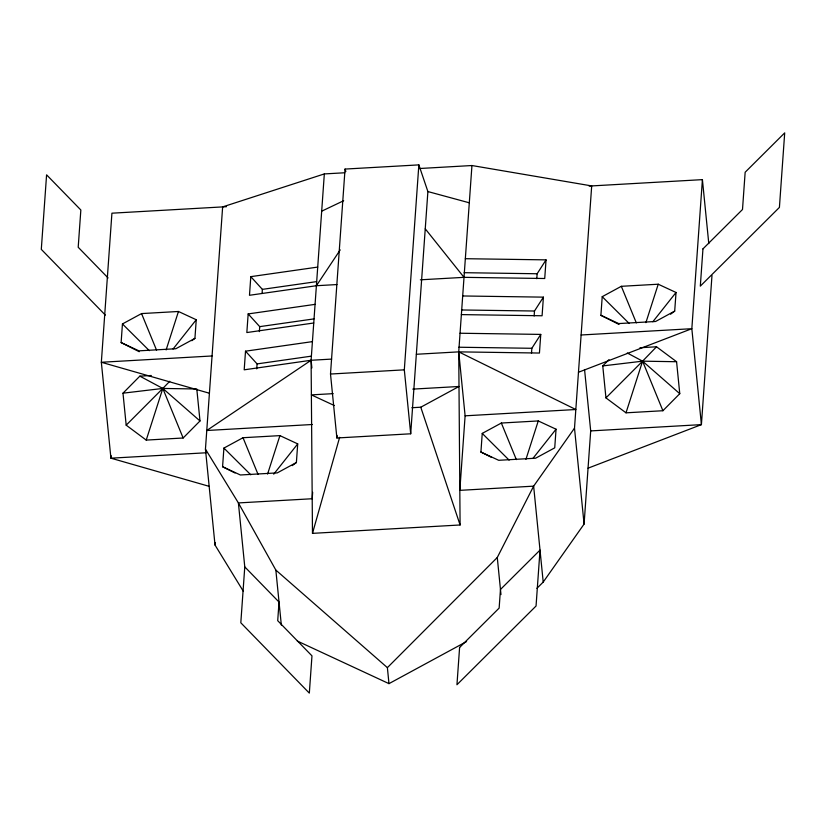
<?xml version="1.0" encoding="UTF-8"?>
<svg xmlns="http://www.w3.org/2000/svg" width="826" height="826" viewBox="0 0 826 826"><rect width="100%" height="100%" fill="white"/><g stroke="black" fill="none" stroke-linecap="round" stroke-linejoin="round"><path stroke-width="1.24" d="M111.097 455.611L110.921 458.182L209.164 486.338M139.233 351.711L121.123 342.573L122.444 323.947L141.556 313.581L178.457 311.485L196.247 319.745L194.926 338.381L191.828 340.704M243.257 591.168L215.028 545.057L205.447 449.137L222.638 206.903L324.329 173.925L344.865 172.758M215.028 545.057L215.204 542.568M235.038 472.999L222.576 466.721L223.908 448.084L243.02 437.718L279.921 435.622L297.711 443.892L296.389 462.519L292.259 465.616M312.424 341.623L245.518 351.184L244.197 369.821L311.103 360.26L331.649 359.093M315.067 304.36L248.161 313.921L246.84 332.548L313.746 322.997M317.721 267.087L250.805 276.648L249.483 295.285L316.399 285.724L336.936 284.557M256.731 368.871L257.082 363.905L245.518 351.184M259.374 331.608L259.725 326.642L248.161 313.921M262.1 293.096L262.369 289.368L250.805 276.648M244.775 566.884L240.81 622.783L309.327 693.117L311.97 655.854L277.712 620.687L279.033 602.051L244.775 566.884L238.394 502.931L205.447 449.137M324.329 173.925L311.103 360.26L312.476 533.359L460.092 524.975L458.729 351.866L471.945 165.53L591.695 185.922L574.504 428.157L584.085 524.076L543.209 582.082L536.921 588.339M312.662 492.317L312.197 498.739L238.394 502.931L275.843 570.074L387.384 667.645L388.974 683.639L466.556 641.565M330.503 374.033L345.051 169.072L418.854 164.88L427.889 191.56L410.698 433.795L336.884 437.986L330.503 374.033L404.317 369.841L418.854 164.88M336.884 437.986L337.07 435.426M416.366 354.271L458.729 351.866L465.11 415.819L459.824 490.355L533.637 486.153L574.504 428.157M480.918 452.039L482.239 433.402L501.351 423.036L538.263 420.94L556.053 429.21L554.731 447.837L535.62 458.203L498.708 460.299L480.918 452.039L491.109 457.17M531.5 353.26L531.851 348.293L540.762 334.406L460.051 333.239M534.143 315.997L534.494 311.02L543.405 297.143L462.694 295.966M536.786 278.723L537.137 273.757L546.048 259.87L465.337 258.703M540.762 334.406L539.44 353.043L458.729 351.866L575.825 409.52L465.11 415.819M543.405 297.143L542.083 315.769L461.373 314.603M546.048 259.87L544.726 278.507L464.016 277.34L420.372 279.818M584.085 524.076L590.693 430.914L584.56 369.521M619.004 324.442L600.894 315.305L602.216 296.679L621.328 286.312L658.229 284.216L676.029 292.476L674.697 311.113L670.567 314.21M589.124 186.067L702.41 179.634L691.837 328.696L701.408 424.626L588.05 468.177M711.981 275.554L701.408 424.626L590.693 430.914M312.476 533.359L339.651 437.284M166.119 349.925L178.457 311.485M151.303 375.5L139.842 376.15L122.991 393.186L126.182 425.163L146.223 440.093L162.815 388.437L169.784 381.251M267.583 474.062L279.921 435.622M525.925 459.38L538.263 420.94M645.891 322.656L658.229 284.216M626.005 412.824L642.587 361.168L656.525 346.786L676.577 361.726L679.767 393.692L662.906 410.728L626.005 412.824L605.954 397.895L602.763 365.918L608.968 359.64M387.384 667.645L497.273 557.498L533.637 486.153L543.209 582.082M316.399 285.724L340.219 249.886M173.068 349.006L196.247 319.745M273.736 474.165L297.711 443.892M532.873 458.471L556.053 429.21M652.839 321.748L676.029 292.476M146.223 440.093L183.135 437.997L199.995 420.961L196.794 388.994L162.815 388.437L122.991 393.186M126.182 425.163L162.815 388.437L199.995 420.961M605.954 397.895L642.587 361.168L676.577 361.726M194.926 338.381L175.814 348.748L138.913 350.844L121.123 342.573M296.389 462.519L277.278 472.885L240.376 474.981L222.576 466.721M411.864 407.724L420.775 407.218L458.998 386.485L412.793 389.118M674.697 311.113L655.586 321.479L618.684 323.575L600.894 315.305M321.686 211.188L343.668 200.718M578.468 372.258L691.837 328.696L581.112 334.995M262.369 289.368L316.657 281.614M259.725 326.642L314.014 318.888M257.082 363.905L311.371 356.151M602.763 365.918L642.587 361.168L679.767 393.692M419.319 168.525L471.945 165.53M226.489 206.686L111.923 213.191L101.34 362.263L110.921 458.182L206.19 452.772M212.065 355.965L101.34 362.263L209.412 393.238M639.974 347.725L656.525 346.786M333.198 393.641L311.381 394.88L334.334 405.545M312.342 424.502L206.768 430.501L311.103 360.26L311.877 367.931M464.119 272.694L537.137 273.757M461.476 309.967L534.494 311.02M458.833 347.23L531.851 348.293M427.889 191.56L469.302 202.804M297.308 641.038L388.974 683.639M627.275 352.981L642.587 361.168L662.906 410.728M139.842 376.15L162.815 388.437L183.135 437.997M602.216 296.679L629.102 323.4M482.239 433.402L509.126 460.123M122.444 323.947L149.33 350.668M223.908 448.084L250.794 474.805M108.072 277.928L78.202 247.263L80.845 210L46.586 174.833L41.3 249.359L105.377 315.129M425.245 228.823L464.016 277.34M621.328 286.312L636.33 322.894M501.351 423.036L516.353 459.617M243.02 437.718L258.011 474.3M141.556 313.581L156.558 350.162M345.051 169.072L345.867 171.498M420.775 407.218L460.092 524.975M702.41 179.634L708.791 243.577M497.273 557.498L500.979 594.586M404.317 369.841L410.698 433.795M275.843 570.074L281.336 625.075M459.597 647.47L456.954 684.733L536.053 606.005L540.018 550.106L500.463 589.465L499.141 608.101L459.597 647.47M702.957 248.874L700.314 286.137L779.414 207.409L784.7 132.883L745.155 172.242L742.502 209.505L702.957 248.874"/></g></svg>
